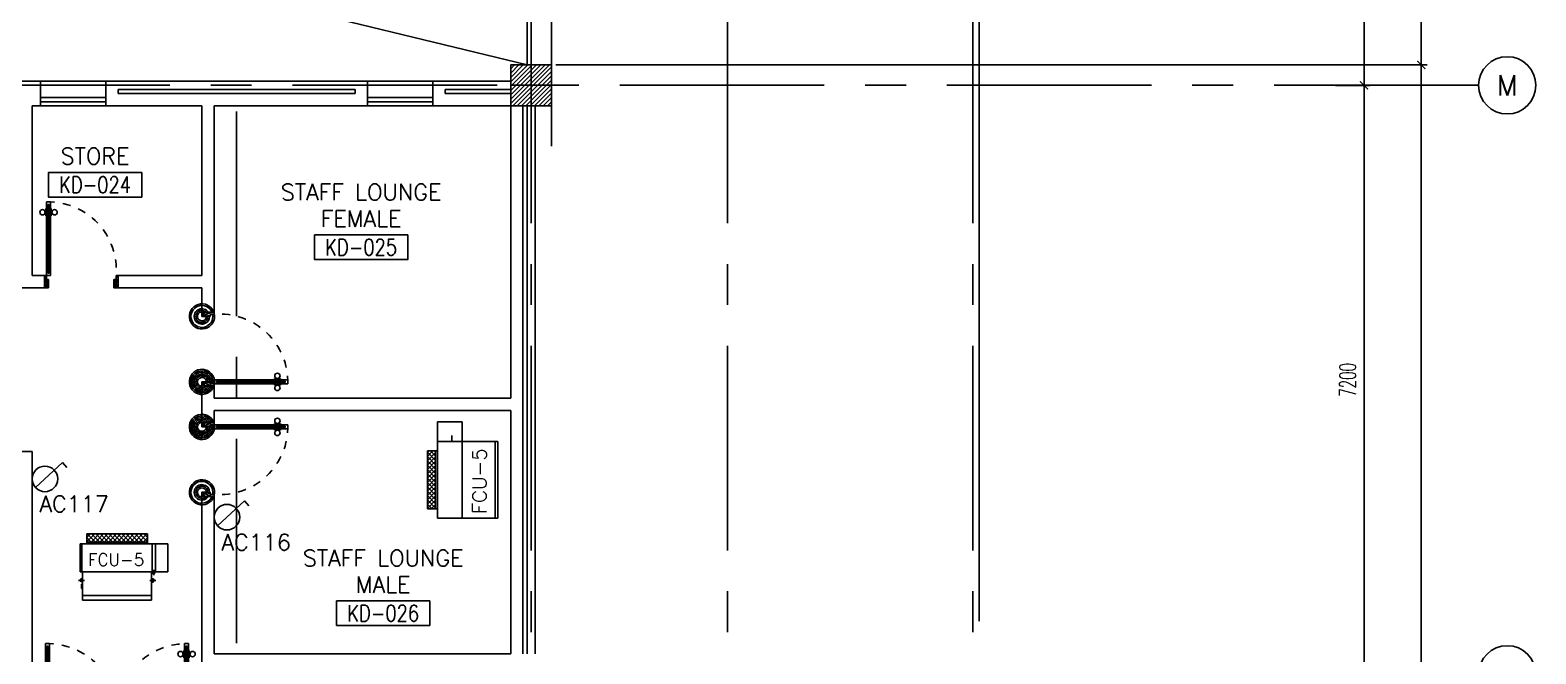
# Model space of a CAD drawing. Extents: x 417866.9 to 417960.2, y 43448 to 43538.2.
# Drawn here: x 417941.81 to 417960.22, y 43518.74 to 43526.37 of the extents above; entities that cross this region are included whole.
import ezdxf
from ezdxf.enums import TextEntityAlignment as Align

# ---------------------------------------------------------------- set-up
doc = ezdxf.new("R2010")
doc.units = 0
doc.header["$MEASUREMENT"] = 0
doc.header["$PDMODE"] = 3
doc.header["$PDSIZE"] = 0.1
doc.linetypes.add('CENTERX2', pattern=[4, 2.5, -0.5, 0.5, -0.5])
doc.linetypes.add('HIDDEN', pattern=[0.375, 0.25, -0.125])
doc.layers.get('0').update_dxf_attribs({"color": 11, "linetype": 'CONTINUOUS'})
doc.layers.get('DEFPOINTS').update_dxf_attribs({"color": 11, "linetype": 'CONTINUOUS'})
for name, color, linetype in [('AX-CR', 11, 'CONTINUOUS'), ('AX-DIM', 11, 'CONTINUOUS'), ('AX-TXT', 11, 'CONTINUOUS'), ('AXES', 11, 'CENTERX2'), ('COL', 11, 'CONTINUOUS'), ('DOOR', 11, 'CONTINUOUS'), ('DOOR-DIM', 11, 'CONTINUOUS'), ('E-SOCKETS', 4, 'CONTINUOUS'), ('FCU', 7, 'CONTINUOUS'), ('HAT', 11, 'CONTINUOUS'), ('INSUL', 11, 'CONTINUOUS'), ('RM-BOX', 11, 'CONTINUOUS'), ('RM-NAME', 11, 'CONTINUOUS'), ('RM-NO', 11, 'CONTINUOUS'), ('SCD', 2, 'CONTINUOUS'), ('SLOPE', 11, 'CONTINUOUS'), ('STR', 11, 'CONTINUOUS'), ('WALL', 11, 'CONTINUOUS'), ('WIN', 11, 'CONTINUOUS')]:
    doc.layers.add(name, color=color, linetype=linetype)
doc.styles.add('ROMANS', font='ROMANS.shx', dxfattribs={"width": 0.6})
doc.dimstyles.new('STANDARD in', dxfattribs={"dimtxt": 0.2, "dimasz": 0.1, "dimexe": 0.07, "dimexo": 0.05, "dimgap": 0.1, "dimtad": 1, "dimdec": 0, "dimlfac": 1000, "dimzin": 0, "dimdsep": 46, "dimtxsty": 'ROMANS', "dimblk": 'ARCHTICK', "dimcen": 0.05, "dimdle": 0.05, "dimclrd": 7, "dimclre": 7, "dimclrt": 2, "dimadec": 0, "dimazin": 0, "dimtfac": 1, "dimtdec": 0, "dimtmove": 2, "dimatfit": 3, "dimldrblk": 'ARCHTICK', "dimfxl": 0, "dimtolj": 1, "dimtzin": 0, "dimarcsym": 0})

# ---------------------------------------------------------------- blocks, each defined once
blk = doc.blocks.new('_ARCHTICK')
at = {"color": 0, "linetype": 'ByBlock', "const_width": 0.15}
blk.add_lwpolyline([(-0.5, -0.5), (0.5, 0.5)], dxfattribs=at)
blk = doc.blocks.new('*D208')
at = {"layer": 'AX-DIM', "color": 7, "lineweight": -2}
for p, q in [((417948.237, 43525.944), (417958.889, 43525.944)), ((417958.819, 43525.994), (417958.819, 43466.574)), ((417948.237, 43466.624), (417958.889, 43466.624))]:
    blk.add_line(p, q, dxfattribs=at)
at = {"layer": 'DEFPOINTS', "color": 0}
for p in [(417948.187, 43525.944), (417948.187, 43466.624), (417958.819, 43466.624)]:
    blk.add_point(p, dxfattribs=at)
at = {"layer": 'AX-DIM', "color": 7, "lineweight": -2, "xscale": 0.1, "yscale": 0.1, "zscale": 0.1}
for p, rotation in [((417958.819, 43525.944), 90), ((417958.819, 43466.624), 270)]:
    blk.add_blockref('_ARCHTICK', p, dxfattribs=dict(at, rotation=rotation))
at = {"layer": 'AX-DIM', "color": 2, "insert": (417958.619, 43496.284), "char_height": 0.2, "attachment_point": 5, "rotation": 90, "style": 'ROMANS'}
blk.add_mtext('\\A1;59320', dxfattribs=at)
blk = doc.blocks.new('*D207')
at = {"layer": 'AX-DIM', "color": 7, "lineweight": -2}
for p, q in [((417958.119, 43525.744), (417958.119, 43518.444)), ((417957.769, 43525.694), (417958.189, 43525.694)), ((417957.769, 43518.494), (417958.189, 43518.494))]:
    blk.add_line(p, q, dxfattribs=at)
at = {"layer": 'DEFPOINTS', "color": 0}
for p in [(417957.719, 43525.694), (417957.719, 43518.494), (417958.119, 43518.494)]:
    blk.add_point(p, dxfattribs=at)
at = {"layer": 'AX-DIM', "color": 7, "lineweight": -2, "xscale": 0.1, "yscale": 0.1, "zscale": 0.1}
for p, rotation in [((417958.119, 43525.694), 90), ((417958.119, 43518.494), 270)]:
    blk.add_blockref('_ARCHTICK', p, dxfattribs=dict(at, rotation=rotation))
at = {"layer": 'AX-DIM', "color": 2, "insert": (417957.919, 43522.094), "char_height": 0.2, "attachment_point": 5, "rotation": 90, "style": 'ROMANS'}
blk.add_mtext('\\A1;7200', dxfattribs=at)
blk = doc.blocks.new('A$C272A55A0')
at = {"layer": 'DOOR', "color": 0, "linetype": 'ByBlock'}
for p, q in [((0, 900), (0, 1050)), ((50, 1050), (0, 1050)), ((25, 950), (50, 950)), ((25, 900), (25, 950)), ((50, 950), (50, 1050)), ((1750, 950), (1750, 1050)), ((1750, 1050), (1800, 1050)), ((1775, 950), (1750, 950)), ((1775, 900), (1775, 950)), ((1800, 1050), (1800, 900)), ((0, 900), (25, 900)), ((75, 900), (25, 900)), ((25, 850), (25, 900)), ((42, 850), (25, 850)), ((58, 870), (42, 870)), ((42, 870), (42, 850)), ((58, 850), (58, 870)), ((75, 850), (58, 850)), ((75, 900), (75, 850)), ((1725, 900), (1775, 900)), ((1725, 900), (1725, 850)), ((1725, 850), (1742, 850)), ((1742, 870), (1758, 870)), ((1742, 850), (1742, 870)), ((1758, 870), (1758, 850)), ((1758, 850), (1775, 850)), ((1800, 900), (1775, 900)), ((1775, 850), (1775, 900)), ((25, 50), (42, 50)), ((25, 50), (25, 0)), ((25, 0), (75, 0)), ((75, 0), (25, 0)), ((42, 50), (42, 30)), ((42, 30), (58, 30)), ((58, 50), (75, 50)), ((58, 50), (58, 30)), ((75, 50), (75, 0)), ((1718, 160), (1709, 160)), ((1709, 95), (1709, 160)), ((1718, 95), (1709, 95)), ((1725, 173), (1718, 173)), ((1718, 173), (1718, 83)), ((1718, 95), (1718, 160)), ((1725, 83), (1718, 83)), ((1742, 50), (1725, 50)), ((1725, 50), (1725, 0)), ((1775, 0), (1725, 0)), ((1725, 0), (1775, 0)), ((1742, 50), (1742, 30)), ((1758, 30), (1742, 30)), ((1775, 50), (1758, 50)), ((1758, 50), (1758, 30)), ((1775, 173), (1782, 173)), ((1775, 83), (1782, 83)), ((1775, 50), (1775, 0)), ((1782, 173), (1782, 83)), ((1782, 160), (1791, 160)), ((1782, 95), (1782, 160)), ((1782, 95), (1791, 95)), ((1791, 95), (1791, 160))]:
    blk.add_line(p, q, dxfattribs=at)
at = {"layer": 'DOOR', "color": 9, "linetype": 'ByBlock'}
for p, q in [((50, 1050), (0, 1010)), ((50, 1050), (0, 937)), ((50, 1050), (37, 950)), ((1750, 1050), (1800, 1010)), ((1750, 1050), (1800, 937)), ((1750, 1050), (1763, 950))]:
    blk.add_line(p, q, dxfattribs=at)
at = {"layer": 'DOOR', "linetype": 'ByBlock'}
for p, q in [((25, 850), (25, 50)), ((42, 850), (42, 50)), ((58, 850), (58, 50)), ((75, 50), (75, 850)), ((1725, 50), (1725, 850)), ((1742, 850), (1742, 50)), ((1758, 850), (1758, 50)), ((1775, 850), (1775, 50))]:
    blk.add_line(p, q, dxfattribs=at)
at = {"layer": 'DOOR', "color": 0, "linetype": 'ByBlock'}
for centre in [(1676, 128), (1824, 128)]:
    blk.add_circle(centre, 32.4, dxfattribs=at)
at = {"layer": 'DOOR', "color": 9, "linetype": 'ByBlock'}
for centre, radius, start, end in [((50, 1050), 54.4, 203.2074, 270), ((50, 1050), 74.4, 227.7764, 270), ((50, 1050), 94.4, 238.0182, 270), ((50, 1050), 114, 244.0838, 257.3774), ((50, 1050), 134, 248.1598, 259.28), ((50, 1050), 34.4, 180, 270), ((50, 1050), 14.4, 180, 270), ((1750, 1050), 14.4, 270, 0), ((1750, 1050), 34.4, 270, 0), ((1750, 1050), 54.4, 270, 336.7926), ((1750, 1050), 74.4, 270, 312.2236), ((1750, 1050), 94.4, 270, 301.9818), ((1750, 1050), 114, 282.6226, 295.9162), ((1750, 1050), 134, 280.72, 291.8402), ((50, 1050), 154, 251.1053, 256.2858), ((1750, 1050), 154, 283.7142, 288.8947)]:
    blk.add_arc(centre, radius, start, end, dxfattribs=at)
at = {"layer": 'DOOR', "linetype": 'HIDDEN', "ltscale": 0.5}
for centre, start, end in [((50, 851), 268.3174, 3.2965), ((1750, 851), 176.7035, 271.6826)]:
    blk.add_arc(centre, 851, start, end, dxfattribs=at)
at = {"layer": 'WALL', "linetype": 'ByBlock'}
blk.add_line((1800, 900), (1800, 1050), dxfattribs=at)
blk = doc.blocks.new('AXR')
at = {"layer": 'AX-CR'}
blk.add_circle((350, 0), 350, dxfattribs=at)
at = {"layer": 'AX-TXT', "style": 'ROMANS'}
blk.add_attdef('AX', text='', height=250, dxfattribs=at).set_placement((350, 0), align=Align.MIDDLE)
blk = doc.blocks.new('*D195')
at = {"layer": 'AX-DIM', "color": 7, "linetype": 'ByBlock', "lineweight": -2}
for p, q in [((417958.819, 43536.019), (417958.819, 43525.894)), ((417950.976, 43535.969), (417958.889, 43535.969)), ((417958.169, 43525.944), (417958.889, 43525.944))]:
    blk.add_line(p, q, dxfattribs=at)
at = {"layer": 'DEFPOINTS', "color": 0, "linetype": 'ByBlock'}
for p in [(417950.926, 43535.969), (417958.119, 43525.944), (417958.819, 43525.944)]:
    blk.add_point(p, dxfattribs=at)
at = {"layer": 'AX-DIM', "color": 7, "linetype": 'ByBlock', "lineweight": -2, "xscale": 0.1, "yscale": 0.1, "zscale": 0.1}
for p, rotation in [((417958.819, 43535.969), 90), ((417958.819, 43525.944), 270)]:
    blk.add_blockref('_ARCHTICK', p, dxfattribs=dict(at, rotation=rotation))
at = {"layer": 'AX-DIM', "color": 2, "linetype": 'ByBlock', "insert": (417958.619, 43530.957), "char_height": 0.2, "attachment_point": 5, "rotation": 90, "style": 'ROMANS'}
blk.add_mtext('\\A1;10025', dxfattribs=at)
blk = doc.blocks.new('*X107')
at = {"color": 0}
for p, q in [((253129, 69528), (253601, 70001)), ((253129, 69581), (253548, 70001)), ((253129, 69634), (253495, 70001)), ((253129, 69687), (253442, 70001)), ((253129, 69740), (253389, 70001)), ((253129, 69793), (253336, 70001)), ((253129, 69846), (253283, 70001)), ((253129, 69900), (253230, 70001)), ((253129, 69953), (253177, 70001)), ((253154, 69501), (253629, 69975)), ((253207, 69501), (253629, 69922)), ((253260, 69501), (253629, 69869)), ((253313, 69501), (253629, 69816)), ((253366, 69501), (253629, 69763)), ((253419, 69501), (253629, 69710)), ((253473, 69501), (253629, 69657)), ((253526, 69501), (253629, 69604)), ((253579, 69501), (253629, 69551))]:
    blk.add_line(p, q, dxfattribs=at)
blk = doc.blocks.new('*D192')
at = {"layer": 'AX-DIM', "color": 7, "lineweight": -2}
for p, q in [((417957.769, 43528.094), (417958.189, 43528.094)), ((417958.119, 43528.144), (417958.119, 43525.644)), ((417957.769, 43525.694), (417958.189, 43525.694))]:
    blk.add_line(p, q, dxfattribs=at)
at = {"layer": 'DEFPOINTS', "color": 0}
for p in [(417957.719, 43528.094), (417957.719, 43525.694), (417958.119, 43525.694)]:
    blk.add_point(p, dxfattribs=at)
at = {"layer": 'AX-DIM', "color": 7, "lineweight": -2, "xscale": 0.1, "yscale": 0.1, "zscale": 0.1}
for p, rotation in [((417958.119, 43528.094), 90), ((417958.119, 43525.694), 270)]:
    blk.add_blockref('_ARCHTICK', p, dxfattribs=dict(at, rotation=rotation))
at = {"layer": 'AX-DIM', "color": 2, "insert": (417957.919, 43526.894), "char_height": 0.2, "attachment_point": 5, "rotation": 90, "style": 'ROMANS'}
blk.add_mtext('\\A1;2400', dxfattribs=at)
blk = doc.blocks.new('*D150')
at = {"layer": 'AX-DIM', "color": 7, "lineweight": -2}
for p, q in [((417948.187, 43536.43), (417948.187, 43537.15)), ((417953.412, 43519.144), (417953.412, 43537.15)), ((417948.137, 43537.08), (417953.462, 43537.08))]:
    blk.add_line(p, q, dxfattribs=at)
at = {"layer": 'DEFPOINTS', "color": 0}
for p in [(417953.412, 43537.08), (417948.187, 43536.38), (417953.412, 43519.094)]:
    blk.add_point(p, dxfattribs=at)
at = {"layer": 'AX-DIM', "color": 7, "lineweight": -2, "xscale": 0.1, "yscale": 0.1, "zscale": 0.1, "rotation": 180}
blk.add_blockref('_ARCHTICK', (417948.187, 43537.08), dxfattribs=at)
at = {"layer": 'AX-DIM', "color": 7, "lineweight": -2, "xscale": 0.1, "yscale": 0.1, "zscale": 0.1}
blk.add_blockref('_ARCHTICK', (417953.412, 43537.08), dxfattribs=at)
at = {"layer": 'AX-DIM', "color": 2, "insert": (417950.799, 43537.28), "char_height": 0.2, "attachment_point": 5, "style": 'ROMANS'}
blk.add_mtext('\\A1;5225', dxfattribs=at)
blk = doc.blocks.new('*D149')
at = {"layer": 'AX-DIM', "color": 7, "lineweight": -2}
for p, q in [((417873.497, 43534.597), (417873.497, 43537.15)), ((417948.187, 43524.951), (417948.187, 43537.15)), ((417873.447, 43537.08), (417948.237, 43537.08))]:
    blk.add_line(p, q, dxfattribs=at)
at = {"layer": 'DEFPOINTS', "color": 0}
for p in [(417948.187, 43537.08), (417873.497, 43534.547), (417948.187, 43524.901)]:
    blk.add_point(p, dxfattribs=at)
at = {"layer": 'AX-DIM', "color": 7, "lineweight": -2, "xscale": 0.1, "yscale": 0.1, "zscale": 0.1, "rotation": 180}
blk.add_blockref('_ARCHTICK', (417873.497, 43537.08), dxfattribs=at)
at = {"layer": 'AX-DIM', "color": 7, "lineweight": -2, "xscale": 0.1, "yscale": 0.1, "zscale": 0.1}
blk.add_blockref('_ARCHTICK', (417948.187, 43537.08), dxfattribs=at)
at = {"layer": 'AX-DIM', "color": 2, "insert": (417910.842, 43537.28), "char_height": 0.2, "attachment_point": 5, "style": 'ROMANS'}
blk.add_mtext('\\A1;74690', dxfattribs=at)
blk = doc.blocks.new('DOOR90')
at = {"layer": 'DOOR', "color": 7, "linetype": 'ByBlock'}
for p, q in [((-150, 0), (0, 0)), ((-150, 0), (-150, -25)), ((0, -50), (-114, 0)), ((0, -50), (-40, 0)), ((0, -50), (0, 0)), ((-1000, -25), (-1050, -25)), ((-1050, -75), (-1050, -25)), ((-1050, -25), (-1050, -75)), ((-1000, -75), (-1050, -75)), ((-1000, -42), (-1020, -42)), ((-1020, -42), (-1020, -58)), ((-1000, -58), (-1020, -58)), ((-1000, -25), (-1000, -42)), ((-1000, -58), (-1000, -75)), ((-878, -18), (-968, -18)), ((-968, -25), (-968, -18)), ((-968, -75), (-968, -82)), ((-878, -82), (-968, -82)), ((-955, -9), (-890, -9)), ((-955, -18), (-955, -9)), ((-955, -18), (-890, -18)), ((-955, -82), (-890, -82)), ((-955, -82), (-955, -91)), ((-955, -91), (-890, -91)), ((-890, -18), (-890, -9)), ((-890, -82), (-890, -91)), ((-878, -25), (-878, -18)), ((-878, -75), (-878, -82)), ((-200, -25), (-150, -25)), ((-200, -42), (-200, -25)), ((-180, -42), (-200, -42)), ((-200, -58), (-180, -58)), ((-200, -75), (-200, -58)), ((-150, -75), (-200, -75)), ((-180, -58), (-180, -42)), ((-150, -25), (-100, -25)), ((-150, -75), (-150, -25)), ((-100, -25), (-100, -50)), ((0, -50), (-100, -37)), ((-100, -50), (0, -50)), ((-150, -875), (-100, -875)), ((-150, -900), (-150, -875)), ((-150, -900), (0, -900)), ((0, -900), (-150, -900)), ((0, -850), (-114, -900)), ((-100, -875), (-100, -850)), ((0, -850), (-100, -863)), ((-100, -850), (0, -850)), ((0, -850), (-40, -900)), ((0, -850), (0, -900))]:
    blk.add_line(p, q, dxfattribs=at)
at = {"layer": 'DOOR', "linetype": 'ByBlock'}
for p, q in [((-200, -25), (-1000, -25)), ((-200, -42), (-1000, -42)), ((-200, -58), (-1000, -58)), ((-1000, -75), (-200, -75))]:
    blk.add_line(p, q, dxfattribs=at)
at = {"layer": 'DOOR', "color": 7, "linetype": 'ByBlock'}
for centre in [(-923, 24), (-923, -124)]:
    blk.add_circle(centre, 32.4, dxfattribs=at)
for centre, radius, start, end in [((0, -50), 154, 161.1053, 166.2858), ((0, -50), 94.4, 148.0182, 180), ((0, -50), 134, 158.1598, 169.28), ((0, -50), 114, 154.0838, 167.3774), ((0, -50), 74.4, 137.7764, 180), ((0, -50), 54.4, 113.2074, 180), ((0, -50), 34.4, 90, 180), ((0, -50), 14.4, 90, 180), ((0, -850), 154, 193.7142, 198.8947), ((0, -850), 134, 190.72, 201.8402), ((0, -850), 94.4, 180, 211.9818), ((0, -850), 74.4, 180, 222.2236), ((0, -850), 54.4, 180, 246.7926), ((0, -850), 34.4, 180, 270), ((0, -850), 14.4, 180, 270)]:
    blk.add_arc(centre, radius, start, end, dxfattribs=at)
at = {"layer": 'DOOR', "linetype": 'HIDDEN', "ltscale": 0.5}
blk.add_arc((-222, -50), 828, 178.2701, 275.003, dxfattribs=at)
blk = doc.blocks.new('RM1')
at = {"layer": 'RM-BOX'}
blk.add_lwpolyline([(570, -200), (-570, -200), (-570, -500), (570, -500)], close=True, dxfattribs=at)
at = {"layer": 'RM-NAME', "style": 'ROMANS'}
for tag, p in [('ROOMNAME1', (0, 324)), ('ROOMNAME2', (0, 0))]:
    blk.add_attdef(tag, text='', height=200, dxfattribs=at).set_placement(p, align=Align.MIDDLE)
at = {"layer": 'RM-NO', "style": 'ROMANS', "width": 0.8}
blk.add_attdef('ROOMNO', text='', height=200, dxfattribs=at).set_placement((0, -350), align=Align.MIDDLE)
blk = doc.blocks.new('*X226')
at = {"color": 0}
for p, q in [((16890, -2467), (16943, -2414)), ((16890, -2520), (16990, -2420)), ((16990, -2565), (16890, -2465)), ((16890, -2573), (16990, -2473)), ((16990, -2619), (16890, -2519)), ((16890, -2626), (16990, -2526)), ((16990, -2672), (16890, -2572)), ((16990, -2512), (16892, -2414)), ((16990, -2459), (16945, -2414)), ((16890, -2679), (16990, -2579)), ((16990, -2725), (16890, -2625)), ((16890, -2732), (16990, -2632)), ((16990, -2778), (16890, -2678)), ((16890, -2785), (16990, -2685)), ((16990, -2831), (16890, -2731)), ((16890, -2838), (16990, -2738)), ((16990, -2884), (16890, -2784)), ((16890, -2891), (16990, -2791)), ((16990, -2937), (16890, -2837)), ((16890, -2944), (16990, -2844)), ((16990, -2990), (16890, -2890)), ((16890, -2997), (16990, -2897)), ((16990, -3043), (16890, -2943)), ((16890, -3050), (16990, -2950)), ((16990, -3096), (16890, -2996)), ((16890, -3103), (16990, -3003)), ((16990, -3149), (16890, -3049)), ((16944, -3155), (16890, -3102)), ((16892, -3155), (16990, -3056)), ((16945, -3155), (16990, -3109))]:
    blk.add_line(p, q, dxfattribs=at)
blk = doc.blocks.new('WHE06')
at = {"color": 2}
for p, q in [((689, 621), (346, 621)), ((346, 621), (346, 469)), ((689, 469), (689, 621)), ((60, -422), (60, 422)), ((212, 437), (269, 437)), ((232, 452), (232, 422)), ((232, 452), (252, 452)), ((242, 472), (242, 399)), ((252, 452), (252, 422)), ((305, 448), (373, 448)), ((321, 458), (321, 438)), ((321, 458), (346, 458)), ((321, 438), (346, 438)), ((346, 430), (689, 430)), ((811, 371), (689, 371)), ((711, -371), (711, 371)), ((811, -371), (811, 371)), ((142, -437), (142, -422)), ((142, -437), (197, -437)), ((197, -437), (197, -422)), ((221, -437), (269, -437)), ((232, -452), (232, -422)), ((232, -452), (252, -452)), ((242, -472), (242, -399)), ((252, -452), (252, -422)), ((346, -430), (689, -430)), ((811, -371), (689, -371))]:
    blk.add_line(p, q, dxfattribs=at)
at = {"color": 6}
for p, q in [((0, -422), (0, 422)), ((0, 422), (346, 422)), ((346, 469), (346, -451)), ((689, 469), (346, 469)), ((689, -451), (689, 469)), ((0, -422), (346, -422)), ((346, -451), (689, -451))]:
    blk.add_line(p, q, dxfattribs=at)
at = {"color": 2}
blk.add_blockref('*X226', (-16179, 2784), dxfattribs=at)
blk = doc.blocks.new('*X252')
at = {"color": 0}
for p, q in [((23912, -1650), (23966, -1596)), ((23912, -1597), (23913, -1596)), ((23970, -1696), (23912, -1638)), ((23919, -1696), (24019, -1596)), ((24023, -1696), (23923, -1596)), ((23972, -1696), (24072, -1596)), ((24076, -1696), (23976, -1596)), ((24025, -1696), (24125, -1596)), ((24129, -1696), (24029, -1596)), ((24078, -1696), (24178, -1596)), ((24182, -1696), (24082, -1596)), ((24131, -1696), (24231, -1596)), ((24235, -1696), (24135, -1596)), ((24184, -1696), (24284, -1596)), ((24288, -1696), (24188, -1596)), ((24237, -1696), (24337, -1596)), ((24341, -1696), (24241, -1596)), ((24290, -1696), (24390, -1596)), ((24394, -1696), (24294, -1596)), ((24343, -1696), (24443, -1596)), ((24447, -1696), (24347, -1596)), ((24396, -1696), (24496, -1596)), ((24500, -1696), (24400, -1596)), ((24449, -1696), (24549, -1596)), ((24553, -1696), (24453, -1596)), ((24502, -1696), (24602, -1596)), ((24606, -1696), (24506, -1596)), ((24555, -1696), (24624, -1628)), ((24624, -1660), (24559, -1596)), ((24624, -1607), (24612, -1596)), ((23917, -1696), (23912, -1691)), ((24608, -1696), (24624, -1681))]:
    blk.add_line(p, q, dxfattribs=at)

msp = doc.modelspace()

# ---------------------------------------------------------------- linework, layer by layer
at = {"layer": 'AX-DIM'}
msp.add_line((417947.6866, 43525.6943), (417948.1866, 43525.6943), dxfattribs=at)
at = {"layer": 'AXES'}
for p, q in [((417947.9366, 43460.01), (417947.9366, 43537.5491)), ((417950.3366, 43460.01), (417950.3366, 43537.5491)), ((417953.3366, 43460.01), (417953.3366, 43537.5491)), ((417959.5194, 43525.6943), (417889.6966, 43525.6943)), ((417944.3366, 43466.8743), (417944.3366, 43525.6943))]:
    msp.add_line(p, q, dxfattribs=at)
at = {"layer": 'COL'}
msp.add_lwpolyline([(417948.1866, 43525.4443), (417948.1866, 43525.9443), (417947.6866, 43525.9443), (417947.6866, 43525.4443)], close=True, dxfattribs=at)
at = {"layer": 'E-SOCKETS'}
for p, q in [((417941.8785, 43520.777), (417942.2064, 43521.0821)), ((417942.2064, 43521.0821), (417942.2608, 43521.0236)), ((417944.1035, 43520.3088), (417944.4314, 43520.614)), ((417944.4314, 43520.614), (417944.4858, 43520.5555))]:
    msp.add_line(p, q, dxfattribs=at)
for centre in [(417941.9929, 43520.8834), (417944.2179, 43520.4153)]:
    msp.add_circle(centre, 0.1562, dxfattribs=at)
at = {"layer": 'FCU', "color": 3}
for p, q in [((417946.7937, 43521.3418), (417946.7937, 43521.5798)), ((417947.0937, 43521.5798), (417946.7937, 43521.5798)), ((417947.0937, 43521.3418), (417947.0937, 43521.5798)), ((417946.9686, 43521.3418), (417946.9686, 43521.4151)), ((417947.4987, 43520.4018), (417947.4987, 43521.3418)), ((417946.6687, 43520.5158), (417946.6687, 43521.2278)), ((417946.7937, 43521.2278), (417946.6687, 43521.2278)), ((417946.7687, 43520.5158), (417946.7687, 43521.2278)), ((417946.7937, 43520.5158), (417946.6687, 43520.5158))]:
    msp.add_line(p, q, dxfattribs=at)
at = {"layer": 'FCU', "color": 6}
for p, q in [((417947.5307, 43521.3418), (417946.7937, 43521.3418)), ((417946.7937, 43520.4018), (417946.7937, 43521.3418)), ((417947.0937, 43520.4018), (417947.0937, 43521.3418)), ((417947.5307, 43520.4018), (417947.5307, 43521.3418)), ((417947.5307, 43520.4018), (417946.7937, 43520.4018))]:
    msp.add_line(p, q, dxfattribs=at)
at = {"layer": 'INSUL'}
for p, q in [((417942.8866, 43525.6443), (417942.8866, 43525.5943)), ((417942.8866, 43525.6443), (417945.7866, 43525.6443)), ((417942.8866, 43525.5943), (417945.7866, 43525.5943)), ((417945.7866, 43525.6443), (417945.7866, 43525.5943)), ((417946.8866, 43525.6443), (417947.6866, 43525.6443)), ((417946.8866, 43525.6443), (417946.8866, 43525.5943)), ((417946.8866, 43525.5943), (417947.6866, 43525.5943)), ((417947.8366, 43518.7443), (417947.8366, 43525.4443)), ((417947.8866, 43518.7443), (417947.8866, 43525.4443))]:
    msp.add_line(p, q, dxfattribs=at)
at = {"layer": 'SLOPE', "color": 5}
msp.add_line((417940.9866, 43527.6193), (417947.8866, 43525.9443), dxfattribs=at)
at = {"layer": 'STR'}
msp.add_line((417947.8866, 43525.9443), (417947.8866, 43529.2943), dxfattribs=at)
at = {"layer": 'WALL'}
for p, q in [((417940.9866, 43525.7443), (417941.9366, 43525.7443)), ((417941.9366, 43525.7443), (417941.9366, 43525.4443)), ((417942.7366, 43525.7443), (417942.7366, 43525.4443)), ((417942.7366, 43525.7443), (417945.9366, 43525.7443)), ((417945.9366, 43525.7443), (417945.9366, 43525.4443)), ((417946.7366, 43525.7443), (417946.7366, 43525.4443)), ((417947.6866, 43525.7443), (417946.7366, 43525.7443)), ((417941.8366, 43523.3693), (417941.8366, 43525.4443)), ((417941.8366, 43525.4443), (417941.9366, 43525.4443)), ((417942.7366, 43525.4443), (417943.9116, 43525.4443)), ((417943.9116, 43525.4443), (417943.9116, 43523.3693)), ((417944.0616, 43522.9193), (417944.0616, 43525.4443)), ((417944.0616, 43525.4443), (417945.9366, 43525.4443)), ((417947.6866, 43525.4443), (417946.7366, 43525.4443)), ((417947.6866, 43521.8693), (417947.6866, 43525.4443)), ((417947.9866, 43518.7443), (417947.9866, 43525.4443)), ((417941.8366, 43523.3693), (417941.9866, 43523.3693)), ((417941.9866, 43523.2193), (417941.9866, 43523.3693)), ((417942.8866, 43523.2193), (417942.8866, 43523.3693)), ((417942.8866, 43523.3693), (417943.9116, 43523.3693)), ((417941.5366, 43523.2193), (417941.9866, 43523.2193)), ((417942.8866, 43523.2193), (417943.9116, 43523.2193)), ((417943.9116, 43523.2193), (417943.9116, 43522.9193)), ((417944.0616, 43522.9193), (417943.9116, 43522.9193)), ((417944.0616, 43522.0193), (417943.9116, 43522.0193)), ((417943.9116, 43522.0193), (417943.9116, 43521.5693)), ((417944.0616, 43521.8693), (417944.0616, 43522.0193)), ((417947.6866, 43521.8693), (417944.0616, 43521.8693)), ((417947.6866, 43521.7193), (417944.0616, 43521.7193)), ((417944.0616, 43521.5693), (417944.0616, 43521.7193)), ((417947.6866, 43518.7443), (417947.6866, 43521.7193)), ((417944.0616, 43521.5693), (417943.9116, 43521.5693)), ((417941.8366, 43521.2193), (417938.0116, 43521.2193)), ((417941.8366, 43521.2193), (417941.8366, 43517.9693)), ((417941.8366, 43517.9693), (417941.8366, 43521.2193)), ((417944.0616, 43520.6693), (417943.9116, 43520.6693)), ((417943.9116, 43520.6693), (417943.9116, 43517.9693)), ((417944.0616, 43518.7443), (417944.0616, 43520.6693)), ((417947.6866, 43518.7443), (417944.0616, 43518.7443)), ((417947.6866, 43518.8818), (417947.6866, 43518.7443))]:
    msp.add_line(p, q, dxfattribs=at)
at = {"layer": 'WIN'}
for p, q in [((417941.9366, 43525.7443), (417942.7366, 43525.7443)), ((417945.9366, 43525.7443), (417946.7366, 43525.7443)), ((417941.9366, 43525.5443), (417942.7366, 43525.5443)), ((417945.9366, 43525.5443), (417946.7366, 43525.5443)), ((417941.9366, 43525.4943), (417942.7366, 43525.4943)), ((417941.9366, 43525.4443), (417942.7366, 43525.4443)), ((417945.9366, 43525.4943), (417946.7366, 43525.4943)), ((417945.9366, 43525.4443), (417946.7366, 43525.4443))]:
    msp.add_line(p, q, dxfattribs=at)

# ---------------------------------------------------------------- block references
at = {"layer": 'AXES', "xscale": 0.001000000047497451, "yscale": 0.0009999999892897904, "zscale": 0.001}
for p, values in [((417959.5194, 43525.6943), {'AX': 'M'}), ((417959.5194, 43518.4943), {'AX': 'L'})]:
    msp.add_blockref('AXR', p, dxfattribs=at).add_auto_attribs(values)
at = {"layer": 'DOOR', "color": 0, "xscale": -0.001000000047497451, "yscale": 0.0009999999892897904, "zscale": 0.001, "rotation": 180}
msp.add_blockref('A$C272A55A0', (417941.9741, 43518.8697), dxfattribs=at)
at = {"layer": 'DOOR-DIM', "yscale": 0.0009999999892897904, "zscale": 0.001}
for p, xscale, rotation in [((417941.9866, 43523.2193), -0.0009999999892897904, 90), ((417943.9116, 43522.0194), 0.001000000047497451, 180)]:
    msp.add_blockref('DOOR90', p, dxfattribs=dict(at, xscale=xscale, rotation=rotation))
at = {"layer": 'DOOR-DIM', "xscale": -0.001000000047497451, "yscale": 0.0009999999892897904, "zscale": 0.001}
msp.add_blockref('DOOR90', (417943.9116, 43521.5693), dxfattribs=at)
at = {"layer": 'FCU', "color": 11, "xscale": -0.001000002026557922, "yscale": 0.001000002026557922, "zscale": 0.001, "rotation": 270}
msp.add_blockref('*X252', (417948.3646, 43496.604), dxfattribs=at)
at = {"layer": 'FCU', "extrusion": (0, 0, -1), "xscale": 0.001000002026557922, "yscale": 0.001000002026557922, "zscale": -0.001, "rotation": 90}
msp.add_blockref('WHE06', (-417942.8755, 43519.4), dxfattribs=at)
at = {"layer": 'HAT', "xscale": 0.001000000047497451, "yscale": 0.0009999999892897904, "zscale": 0.001}
msp.add_blockref('*X107', (417694.5581, 43455.9433), dxfattribs=at)
at = {"layer": 'RM-NAME', "xscale": 0.001000000047497451, "yscale": 0.0009999999892897904, "zscale": 0.001}
for p, values in [((417942.6054, 43524.8285), {'ROOMNO': 'KD-024', 'ROOMNAME2': 'STORE'}), ((417945.8582, 43524.0649), {'ROOMNO': 'KD-025', 'ROOMNAME2': 'FEMALE', 'ROOMNAME1': 'STAFF LOUNGE'}), ((417946.1275, 43519.5913), {'ROOMNO': 'KD-026', 'ROOMNAME2': 'MALE', 'ROOMNAME1': 'STAFF LOUNGE'})]:
    msp.add_blockref('RM1', p, dxfattribs=at).add_auto_attribs(values)

# ---------------------------------------------------------------- texts
at = {"layer": 'E-SOCKETS', "style": 'ROMANS'}
for s, p in [('AC117', (417941.9256, 43520.4774)), ('AC116', (417944.1506, 43520.0092))]:
    msp.add_text(s, height=0.2, dxfattribs=at).set_placement(p)
at = {"layer": 'SCD', "style": 'ROMANS', "width": 1}
msp.add_text('FCU-5', height=0.175, rotation=90, dxfattribs=at).set_placement((417947.3053, 43520.8559), align=Align.MIDDLE)
msp.add_text('FCU-5', height=0.15, dxfattribs=at).set_placement((417942.8633, 43519.8964), align=Align.MIDDLE)

# ---------------------------------------------------------------- dimensions: what is measured, and where the dimension line sits
at = {"layer": 'AX-DIM'}
for base, p1, p2, picture, middle in [((417948.1866, 43537.0798), (417873.4966, 43534.5472), (417948.1866, 43524.9014), '*D149', (417910.8416, 43537.2798)), ((417953.4116, 43537.0798), (417948.1866, 43536.3798), (417953.4116, 43519.0938), '*D150', (417950.7991, 43537.2798))]:
    dim = msp.add_linear_dim(base=base, p1=p1, p2=p2, dimstyle='STANDARD in', dxfattribs=at)
    dim.commit()
    dim.dimension.update_dxf_attribs({"geometry": picture, "text_midpoint": middle})
at = {"layer": 'AX-DIM', "linetype": 'ByBlock'}
dim = msp.add_linear_dim(base=(417958.8194, 43525.9443), p1=(417950.9264, 43535.9693), p2=(417958.1194, 43525.9443), angle=270, dimstyle='STANDARD in', dxfattribs=at)
dim.commit()
dim.dimension.update_dxf_attribs({"geometry": '*D195', "text_midpoint": (417958.6194, 43530.9568)})
at = {"layer": 'AX-DIM', "color": 6}
for base, p1, p2, picture, middle in [((417958.1194, 43525.6943), (417957.7194, 43528.0943), (417957.7194, 43525.6943), '*D192', (417957.9194, 43526.8943)), ((417958.1194, 43518.4943), (417957.7194, 43525.6943), (417957.7194, 43518.4943), '*D207', (417957.9194, 43522.0943))]:
    dim = msp.add_linear_dim(base=base, p1=p1, p2=p2, angle=270, dimstyle='STANDARD in', dxfattribs=at)
    dim.commit()
    dim.dimension.update_dxf_attribs({"geometry": picture, "text_midpoint": middle})
at = {"layer": 'AX-DIM'}
dim = msp.add_linear_dim(base=(417958.8194, 43466.6243), p1=(417948.1866, 43525.9443), p2=(417948.1866, 43466.6243), angle=270, dimstyle='STANDARD in', dxfattribs=at)
dim.commit()
dim.dimension.update_dxf_attribs({"geometry": '*D208', "text_midpoint": (417958.6194, 43496.2843)})

doc.saveas('drawing.dxf')
